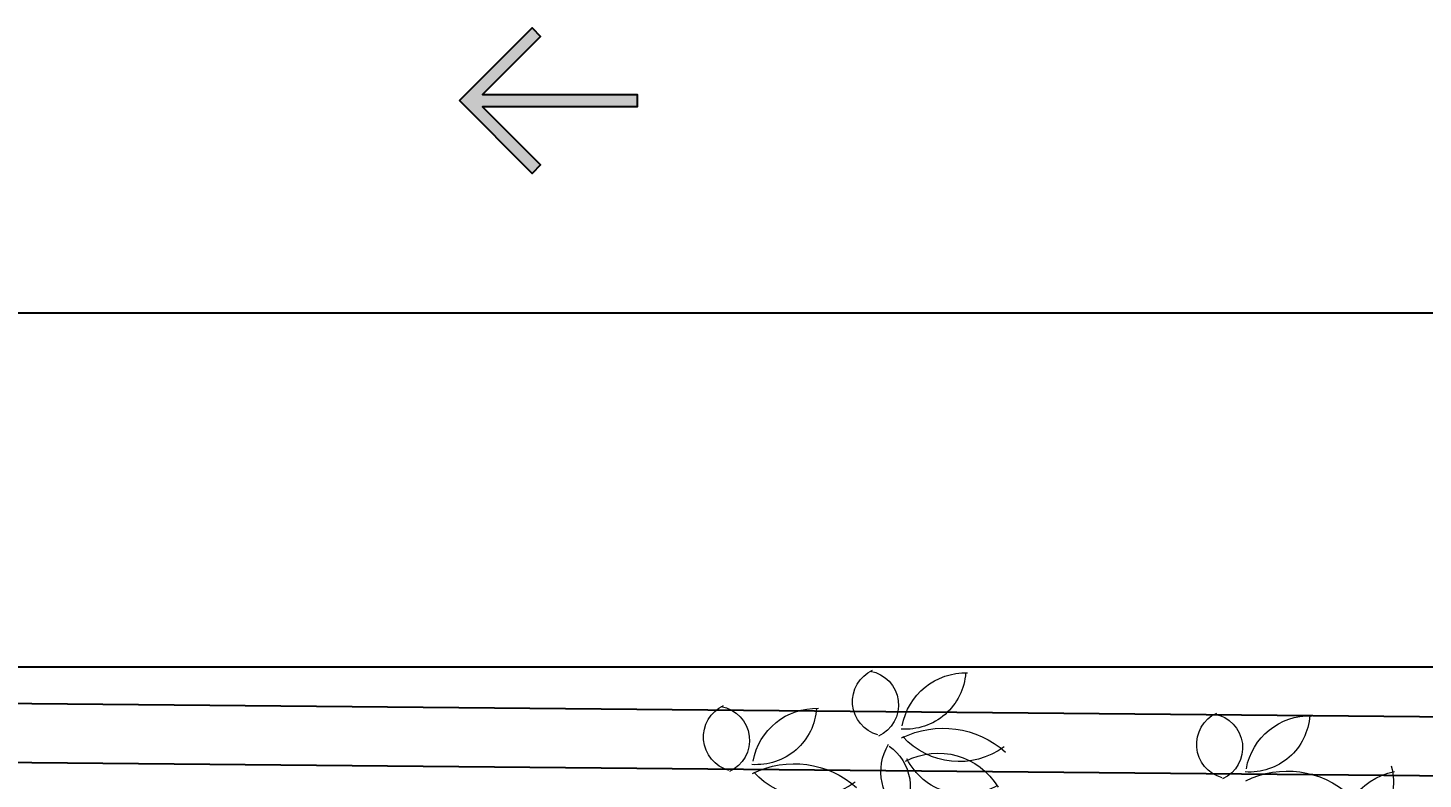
# Model space of a CAD drawing. Header units: millimetres. Extents: x 793 to 3159, y 750 to 2095.
# Drawn here: x 1180.271 to 1184.991, y 1010.464 to 1013.006 of the extents above; entities that cross this region are included whole.
import ezdxf

# ---------------------------------------------------------------- set-up
doc = ezdxf.new("R2010")
doc.units = ezdxf.units.MM
doc.linetypes.add('CONTINUA', pattern=[0])
for name, color, linetype in [('A- SEÑALIZACION VIAL', 250, 'Continuous'), ('A-BANQUETA', 8, 'Continuous'), ('A-DETALLES', 6, 'Continuous'), ('A-VEGETACION', 65, 'Continuous')]:
    doc.layers.add(name, color=color, linetype=linetype)
doc.styles.get("Standard").update_dxf_attribs({"font": 'arial.ttf'})
doc.dimstyles.get("Standard").update_dxf_attribs({"dimtxt": 1.2, "dimasz": 0.18, "dimexe": 0.18, "dimexo": 0.0625, "dimgap": 0.09, "dimtad": 0, "dimtih": 1, "dimtoh": 1, "dimdec": 4, "dimlfac": -1, "dimzin": 0, "dimdsep": 46, "dimtxsty": 'Standard', "dimcen": 0.09, "dimadec": 0, "dimazin": 0, "dimtfac": 1, "dimtdec": 4, "dimtofl": 0, "dimtmove": 0, "dimatfit": 3, "dimfxl": 1, "dimtolj": 1, "dimtzin": 0, "dimarcsym": 0})

# ---------------------------------------------------------------- blocks, each defined once
blk = doc.blocks.new('flecha')
at = {"layer": 'A- SEÑALIZACION VIAL'}
h = blk.add_hatch(color=256, dxfattribs=at)
h.dxf.hatch_style = 1
h.paths.add_polyline_path([(2184.893, 719.2091), (2184.4009, 718.717), (2184.3429, 718.7749), (2184.7362, 719.1681), (2183.6899, 719.1681), (2183.6899, 719.2501), (2184.7362, 719.2501), (2184.3429, 719.6433), (2184.4009, 719.7012)])
blk.add_lwpolyline([(2184.893, 719.2091), (2184.4009, 718.717), (2184.3429, 718.7749), (2184.7362, 719.1681), (2183.6899, 719.1681), (2183.6899, 719.2501), (2184.7362, 719.2501), (2184.3429, 719.6433), (2184.4009, 719.7012)], close=True, dxfattribs=at)
blk = doc.blocks.new('XR-CONJUNTO$0$A$C458D45B7')
at = {"lineweight": 0, "extrusion": (2.43104e-07, 5.45806e-06, -1)}
for centre, major_axis, start_param, end_param in [((-0.369, 2.486), (0.0578, 0.0526, 0), 2.569534, 5.006064), ((-0.4208, 2.4779), (0.0521, -0.0572, 0), 4.051015, 6.582941), ((-0.3287, 2.5601), (0.0917, -0.1007, 0), -0.777492, 0.800951), ((-0.1915, 2.4072), (0.0977, -0.1073, 0), 2.477681, 3.902549), ((-0.7044, 2.4029), (0.0578, 0.0526, 0), 2.569534, 5.006064), ((-0.7561, 2.3949), (0.0521, -0.0572, 0), 4.051015, 6.582941), ((-0.6641, 2.477), (0.0917, -0.1007, 0), -0.777492, 0.800951), ((-0.5269, 2.3242), (0.0977, -0.1073, 0), 2.477681, 3.902549), ((0.4079, 2.3965), (0.0578, 0.0526, 0), 2.569534, 5.006064), ((0.3562, 2.3885), (0.0521, -0.0572, 0), 4.051015, 6.582941), ((0.4482, 2.4707), (0.0917, -0.1007, 0), -0.777492, 0.800951), ((0.5854, 2.3178), (0.0977, -0.1073, 0), 2.477681, 3.902549), ((-0.2404, 2.2159), (0.156, 0.1421, 0), 4.983233, 6.17178), ((-0.2073, 2.5236), (0.1269, 0.1155, 0), 1.666781, 3.133707), ((-0.2514, 2.214), (0.1055, -0.1158, 0), 3.38331, 4.908592), ((-0.5757, 2.1328), (0.156, 0.1421, 0), 4.983233, 6.17178), ((-0.2586, 2.3287), (0.0909, 0.0828, 0), 2.943806, 4.400315), ((-0.4252, 2.2943), (0.0813, 0.074, 0), 6.042078, 7.680112), ((-0.1941, 2.4226), (0.0974, -0.107, 0), 0.190237, 1.841773), ((0.5366, 2.1264), (0.156, 0.1421, 0), 4.983233, 6.17178), ((0.624, 2.313), (0.1011, -0.1111, 0), -1.092047, 0.621305), ((0.8079, 2.1864), (0.1148, 0.1046, 0), 3.735925, 5.247194), ((-0.5426, 2.4406), (0.1269, 0.1155, 0), 1.666781, 3.133707)]:
    blk.add_ellipse(centre, major_axis=major_axis, ratio=1, start_param=start_param, end_param=end_param, dxfattribs=at)
blk = doc.blocks.new('*D242')
at = {"layer": 'Defpoints', "color": 0, "lineweight": -2, "transparency": 16777216}
for p, q in [((1171.2501, 1010.9064), (1171.2501, 1012.2219)), ((1208.3053, 1010.9064), (1208.3053, 1012.2219)), ((1171.4301, 1012.0419), (1186.7328, 1012.0419)), ((1208.1253, 1012.0419), (1192.8227, 1012.0419))]:
    blk.add_line(p, q, dxfattribs=at)
at = {"layer": 'Defpoints', "color": 0, "transparency": 16777216}
for p in [(1208.3053, 1012.0419), (1171.2501, 1010.8439), (1208.3053, 1010.8439)]:
    blk.add_point(p, dxfattribs=at)
for points in [[(1171.4301, 1012.0719), (1171.4301, 1012.0119), (1171.2501, 1012.0419)], [(1208.1253, 1012.0719), (1208.1253, 1012.0119), (1208.3053, 1012.0419)]]:
    blk.add_solid(points, dxfattribs=at)
at = {"layer": 'Defpoints', "color": 0, "transparency": 16777216, "insert": (1189.7777, 1012.0419), "char_height": 1.2, "attachment_point": 5}
blk.add_mtext('\\A1;37.0552', dxfattribs=at)

msp = doc.modelspace()

# ---------------------------------------------------------------- linework, layer by layer
at = {"layer": 'A-BANQUETA', "linetype": 'CONTINUA', "ltscale": 0.5}
for p, q in [((1185.45838, 1010.67091, 293.72089), (1176.58596, 1010.75412, 293.72089)), ((1185.25654, 1010.47279, 293.72089), (1176.58408, 1010.55412, 293.72089))]:
    msp.add_line(p, q, dxfattribs=at)
at = {"layer": 'Defpoints', "color": 2}
msp.add_line((1171.25011, 1010.84394), (1208.30535, 1010.84394), dxfattribs=at)

# ---------------------------------------------------------------- block references
at = {"layer": 'A-DETALLES', "linetype": 'CONTINUA', "ltscale": 0.5, "xscale": 0.5, "yscale": 0.5, "zscale": 0.5, "rotation": 180}
msp.add_blockref('flecha', (2274.17697, 1372.36457, 293.72089), dxfattribs=at)
at = {"layer": 'A-VEGETACION', "linetype": 'CONTINUA', "ltscale": 0.5, "xscale": 1.5, "yscale": 1.5, "zscale": 1.5, "rotation": 359.4659533148276}
msp.add_blockref('XR-CONJUNTO$0$A$C458D45B7', (1183.69652, 1006.99287, 293.72089), dxfattribs=at)

# ---------------------------------------------------------------- dimensions: what is measured, and where the dimension line sits
at = {"layer": 'Defpoints', "color": 2}
dim = msp.add_linear_dim(base=(1208.30535, 1012.04188), p1=(1171.25011, 1010.84394), p2=(1208.30535, 1010.84394), dimstyle='Standard', dxfattribs=at)
dim.commit()
dim.dimension.update_dxf_attribs({"geometry": '*D242', "text_midpoint": (1189.77773, 1012.04188)})

doc.saveas('drawing.dxf')
